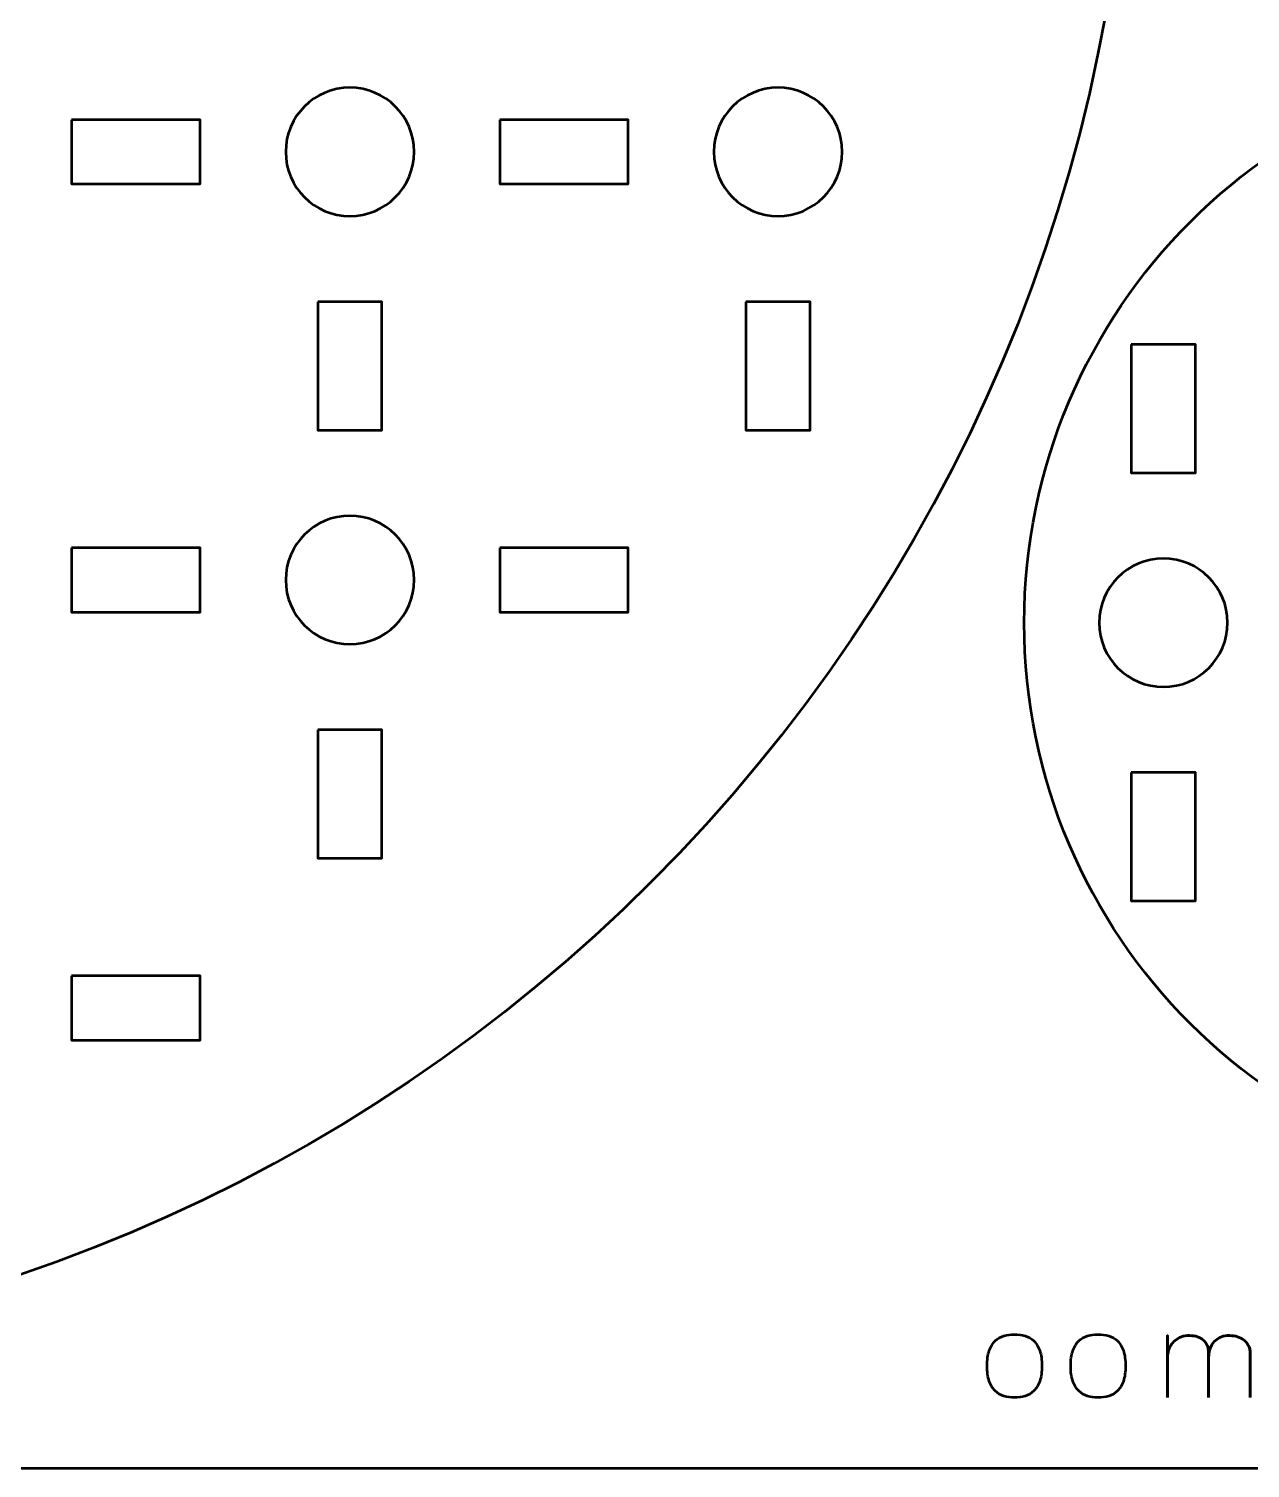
# Model space of a CAD drawing. Header units: centimetres. Extents: x -21 to 0, y -29.7 to 0.
# Drawn here: x -10.3 to -4.59, y -29.7 to -22.97 of the extents above; entities that cross this region are included whole.
import ezdxf

# ---------------------------------------------------------------- set-up
doc = ezdxf.new("R2010")
doc.units = ezdxf.units.CM
doc.header["$MEASUREMENT"] = 0
doc.layers.add('Layer 1', color=7, linetype='Continuous')

msp = doc.modelspace()

# ---------------------------------------------------------------- linework, layer by layer
at = {"layer": 'Layer 1', "color": 2, "lineweight": 53}
for centre, major_axis in [((-12.79999, -21.55003), (0, 7.65)), ((-3, -25.75), (0, 2.65))]:
    msp.add_ellipse(centre, major_axis=major_axis, ratio=1, dxfattribs=at)
at = {"layer": 'Layer 1', "color": 22, "lineweight": 53}
msp.add_open_spline([(-21.00003, -29.19995), (-21.00003, -29.19995), (-21.00003, -0.49992), (-21.00003, -0.49992), (-21.00003, -0.49992), (-21.00003, -0.22295), (-20.77694, 0.00004), (-20.49994, 0.00004), (-20.49994, 0.00004), (-20.49994, 0.00004), (-0.50008, 0.00004), (-0.50008, 0.00004), (-0.50008, 0.00004), (-0.22294, 0.00004), (0.00002, -0.22295), (0.00002, -0.49992), (0.00002, -0.49992), (0.00002, -0.49992), (0.00002, -29.19995), (0.00002, -29.19995), (0.00002, -29.19995), (0.00002, -29.47695), (-0.22294, -29.70004), (-0.50008, -29.70004), (-0.50008, -29.70004), (-0.50008, -29.70004), (-20.49994, -29.70004), (-20.49994, -29.70004), (-20.49994, -29.70004), (-20.77694, -29.70004), (-21.00003, -29.47695), (-21.00003, -29.19995)], degree=3, knots=[0, 0, 0, 0, 0.125, 0.125, 0.125, 0.125, 0.25, 0.25, 0.25, 0.25, 0.375, 0.375, 0.375, 0.375, 0.5, 0.5, 0.5, 0.5, 0.625, 0.625, 0.625, 0.625, 0.75, 0.75, 0.75, 0.75, 0.875, 0.875, 0.875, 0.875, 1, 1, 1, 1], dxfattribs=at)
at = {"layer": 'Layer 1', "lineweight": 53}
for points in [[(-8.50001, -23.54998), (-8.50001, -23.71561), (-8.63435, -23.84995), (-8.80001, -23.84995), (-8.80001, -23.84995), (-8.96564, -23.84995), (-9.10002, -23.71561), (-9.10002, -23.54998), (-9.10002, -23.54998), (-9.10002, -23.38432), (-8.96564, -23.24998), (-8.80001, -23.24998), (-8.80001, -23.24998), (-8.63435, -23.24998), (-8.50001, -23.38432), (-8.50001, -23.54998)], [(-6.50004, -23.54998), (-6.50004, -23.71561), (-6.63428, -23.84995), (-6.80005, -23.84995), (-6.80005, -23.84995), (-6.96571, -23.84995), (-7.10005, -23.71561), (-7.10005, -23.54998), (-7.10005, -23.54998), (-7.10005, -23.38432), (-6.96571, -23.24998), (-6.80005, -23.24998), (-6.80005, -23.24998), (-6.63428, -23.24998), (-6.50004, -23.38432), (-6.50004, -23.54998)], [(-10.10004, -23.40005), (-10.10004, -23.40005), (-9.50003, -23.40005), (-9.50003, -23.40005), (-9.50003, -23.40005), (-9.50003, -23.40005), (-9.50003, -23.70005), (-9.50003, -23.70005), (-9.50003, -23.70005), (-9.50003, -23.70005), (-10.10004, -23.70005), (-10.10004, -23.70005), (-10.10004, -23.70005), (-10.10004, -23.70005), (-10.10004, -23.40005), (-10.10004, -23.40005)], [(-8.09996, -23.40005), (-8.09996, -23.40005), (-7.49996, -23.40005), (-7.49996, -23.40005), (-7.49996, -23.40005), (-7.49996, -23.40005), (-7.49996, -23.70005), (-7.49996, -23.70005), (-7.49996, -23.70005), (-7.49996, -23.70005), (-8.09996, -23.70005), (-8.09996, -23.70005), (-8.09996, -23.70005), (-8.09996, -23.70005), (-8.09996, -23.40005), (-8.09996, -23.40005)], [(-8.95009, -24.25), (-8.95009, -24.25), (-8.65008, -24.25), (-8.65008, -24.25), (-8.65008, -24.25), (-8.65008, -24.25), (-8.65008, -24.85), (-8.65008, -24.85), (-8.65008, -24.85), (-8.65008, -24.85), (-8.95009, -24.85), (-8.95009, -24.85), (-8.95009, -24.85), (-8.95009, -24.85), (-8.95009, -24.25), (-8.95009, -24.25)], [(-6.94998, -24.25), (-6.94998, -24.25), (-6.64997, -24.25), (-6.64997, -24.25), (-6.64997, -24.25), (-6.64997, -24.25), (-6.64997, -24.85), (-6.64997, -24.85), (-6.64997, -24.85), (-6.64997, -24.85), (-6.94998, -24.85), (-6.94998, -24.85), (-6.94998, -24.85), (-6.94998, -24.85), (-6.94998, -24.25), (-6.94998, -24.25)], [(-5.14997, -24.44991), (-5.14997, -24.44991), (-4.84997, -24.44991), (-4.84997, -24.44991), (-4.84997, -24.44991), (-4.84997, -24.44991), (-4.84997, -25.04992), (-4.84997, -25.04992), (-4.84997, -25.04992), (-4.84997, -25.04992), (-5.14997, -25.04992), (-5.14997, -25.04992), (-5.14997, -25.04992), (-5.14997, -25.04992), (-5.14997, -24.44991), (-5.14997, -24.44991)], [(-8.50001, -25.55005), (-8.50001, -25.71568), (-8.63435, -25.85006), (-8.80001, -25.85006), (-8.80001, -25.85006), (-8.96564, -25.85006), (-9.10002, -25.71568), (-9.10002, -25.55005), (-9.10002, -25.55005), (-9.10002, -25.38428), (-8.96564, -25.25005), (-8.80001, -25.25005), (-8.80001, -25.25005), (-8.63435, -25.25005), (-8.50001, -25.38428), (-8.50001, -25.55005)], [(-10.10004, -25.39998), (-10.10004, -25.39998), (-9.50003, -25.39998), (-9.50003, -25.39998), (-9.50003, -25.39998), (-9.50003, -25.39998), (-9.50003, -25.69999), (-9.50003, -25.69999), (-9.50003, -25.69999), (-9.50003, -25.69999), (-10.10004, -25.69999), (-10.10004, -25.69999), (-10.10004, -25.69999), (-10.10004, -25.69999), (-10.10004, -25.39998), (-10.10004, -25.39998)], [(-8.09996, -25.39998), (-8.09996, -25.39998), (-7.49996, -25.39998), (-7.49996, -25.39998), (-7.49996, -25.39998), (-7.49996, -25.39998), (-7.49996, -25.69999), (-7.49996, -25.69999), (-7.49996, -25.69999), (-7.49996, -25.69999), (-8.09996, -25.69999), (-8.09996, -25.69999), (-8.09996, -25.69999), (-8.09996, -25.69999), (-8.09996, -25.39998), (-8.09996, -25.39998)], [(-4.69989, -25.74994), (-4.69989, -25.91559), (-4.83427, -26.04993), (-4.9999, -26.04993), (-4.9999, -26.04993), (-5.16567, -26.04993), (-5.2999, -25.91559), (-5.2999, -25.74994), (-5.2999, -25.74994), (-5.2999, -25.58431), (-5.16567, -25.44993), (-4.9999, -25.44993), (-4.9999, -25.44993), (-4.83427, -25.44993), (-4.69989, -25.58431), (-4.69989, -25.74994)], [(-8.95009, -26.24997), (-8.95009, -26.24997), (-8.65008, -26.24997), (-8.65008, -26.24997), (-8.65008, -26.24997), (-8.65008, -26.24997), (-8.65008, -26.84997), (-8.65008, -26.84997), (-8.65008, -26.84997), (-8.65008, -26.84997), (-8.95009, -26.84997), (-8.95009, -26.84997), (-8.95009, -26.84997), (-8.95009, -26.84997), (-8.95009, -26.24997), (-8.95009, -26.24997)], [(-5.14997, -26.44998), (-5.14997, -26.44998), (-4.84997, -26.44998), (-4.84997, -26.44998), (-4.84997, -26.44998), (-4.84997, -26.44998), (-4.84997, -27.04998), (-4.84997, -27.04998), (-4.84997, -27.04998), (-4.84997, -27.04998), (-5.14997, -27.04998), (-5.14997, -27.04998), (-5.14997, -27.04998), (-5.14997, -27.04998), (-5.14997, -26.44998), (-5.14997, -26.44998)], [(-10.10004, -27.39992), (-10.10004, -27.39992), (-9.50003, -27.39992), (-9.50003, -27.39992), (-9.50003, -27.39992), (-9.50003, -27.39992), (-9.50003, -27.69992), (-9.50003, -27.69992), (-9.50003, -27.69992), (-9.50003, -27.69992), (-10.10004, -27.69992), (-10.10004, -27.69992), (-10.10004, -27.69992), (-10.10004, -27.69992), (-10.10004, -27.39992), (-10.10004, -27.39992)]]:
    msp.add_open_spline(points, degree=3, knots=[0, 0, 0, 0, 0.25, 0.25, 0.25, 0.25, 0.5, 0.5, 0.5, 0.5, 0.75, 0.75, 0.75, 0.75, 1, 1, 1, 1], dxfattribs=at)
at = {"layer": 'Layer 1', "color": 30, "lineweight": 53}
for points, knots in [([(-5.69551, -29.36992), (-5.67773, -29.37001), (-5.66118, -29.36776), (-5.64575, -29.36296), (-5.64575, -29.36296), (-5.63032, -29.35816), (-5.61668, -29.35016), (-5.60501, -29.33897), (-5.60501, -29.33897), (-5.59325, -29.32778), (-5.58413, -29.31263), (-5.57745, -29.29344), (-5.57745, -29.29344), (-5.57087, -29.27434), (-5.56748, -29.25054), (-5.56738, -29.22204), (-5.56738, -29.22204), (-5.56748, -29.19363), (-5.57087, -29.16992), (-5.57745, -29.15092), (-5.57745, -29.15092), (-5.58413, -29.13191), (-5.59325, -29.11677), (-5.60501, -29.10557), (-5.60501, -29.10557), (-5.61668, -29.09447), (-5.63032, -29.08648), (-5.64575, -29.08168), (-5.64575, -29.08168), (-5.66118, -29.07688), (-5.67773, -29.07462), (-5.69551, -29.07472), (-5.69551, -29.07472), (-5.7131, -29.07462), (-5.72966, -29.07688), (-5.74509, -29.08168), (-5.74509, -29.08168), (-5.76052, -29.08648), (-5.77406, -29.09447), (-5.78582, -29.10557), (-5.78582, -29.10557), (-5.79758, -29.11677), (-5.8068, -29.13191), (-5.81348, -29.15092), (-5.81348, -29.15092), (-5.82016, -29.16992), (-5.82355, -29.19363), (-5.82364, -29.22204), (-5.82364, -29.22204), (-5.82355, -29.25054), (-5.82016, -29.27434), (-5.81348, -29.29344), (-5.81348, -29.29344), (-5.8068, -29.31263), (-5.79758, -29.32778), (-5.78582, -29.33897), (-5.78582, -29.33897), (-5.77406, -29.35016), (-5.76052, -29.35816), (-5.74509, -29.36296), (-5.74509, -29.36296), (-5.72966, -29.36776), (-5.7131, -29.37001), (-5.69551, -29.36992)], [0, 0, 0, 0, 0.0625, 0.0625, 0.0625, 0.0625, 0.125, 0.125, 0.125, 0.125, 0.1875, 0.1875, 0.1875, 0.1875, 0.25, 0.25, 0.25, 0.25, 0.3125, 0.3125, 0.3125, 0.3125, 0.375, 0.375, 0.375, 0.375, 0.4375, 0.4375, 0.4375, 0.4375, 0.5, 0.5, 0.5, 0.5, 0.5625, 0.5625, 0.5625, 0.5625, 0.625, 0.625, 0.625, 0.625, 0.6875, 0.6875, 0.6875, 0.6875, 0.75, 0.75, 0.75, 0.75, 0.8125, 0.8125, 0.8125, 0.8125, 0.875, 0.875, 0.875, 0.875, 0.9375, 0.9375, 0.9375, 0.9375, 1, 1, 1, 1]), ([(-5.69551, -29.36992), (-5.67773, -29.37001), (-5.66118, -29.36776), (-5.64575, -29.36296), (-5.64575, -29.36296), (-5.63032, -29.35816), (-5.61668, -29.35016), (-5.60501, -29.33897), (-5.60501, -29.33897), (-5.59325, -29.32778), (-5.58413, -29.31263), (-5.57745, -29.29344), (-5.57745, -29.29344), (-5.57087, -29.27434), (-5.56748, -29.25054), (-5.56738, -29.22204), (-5.56738, -29.22204), (-5.56748, -29.19363), (-5.57087, -29.16992), (-5.57745, -29.15092), (-5.57745, -29.15092), (-5.58413, -29.13191), (-5.59325, -29.11677), (-5.60501, -29.10557), (-5.60501, -29.10557), (-5.61668, -29.09447), (-5.63032, -29.08648), (-5.64575, -29.08168), (-5.64575, -29.08168), (-5.66118, -29.07688), (-5.67773, -29.07462), (-5.69551, -29.07472), (-5.69551, -29.07472), (-5.7131, -29.07462), (-5.72966, -29.07688), (-5.74509, -29.08168), (-5.74509, -29.08168), (-5.76052, -29.08648), (-5.77406, -29.09447), (-5.78582, -29.10557), (-5.78582, -29.10557), (-5.79758, -29.11677), (-5.8068, -29.13191), (-5.81348, -29.15092), (-5.81348, -29.15092), (-5.82016, -29.16992), (-5.82355, -29.19363), (-5.82364, -29.22204), (-5.82364, -29.22204), (-5.82355, -29.25054), (-5.82016, -29.27434), (-5.81348, -29.29344), (-5.81348, -29.29344), (-5.8068, -29.31263), (-5.79758, -29.32778), (-5.78582, -29.33897), (-5.78582, -29.33897), (-5.77406, -29.35016), (-5.76052, -29.35816), (-5.74509, -29.36296), (-5.74509, -29.36296), (-5.72966, -29.36776), (-5.7131, -29.37001), (-5.69551, -29.36992)], [0, 0, 0, 0, 0.0625, 0.0625, 0.0625, 0.0625, 0.125, 0.125, 0.125, 0.125, 0.1875, 0.1875, 0.1875, 0.1875, 0.25, 0.25, 0.25, 0.25, 0.3125, 0.3125, 0.3125, 0.3125, 0.375, 0.375, 0.375, 0.375, 0.4375, 0.4375, 0.4375, 0.4375, 0.5, 0.5, 0.5, 0.5, 0.5625, 0.5625, 0.5625, 0.5625, 0.625, 0.625, 0.625, 0.625, 0.6875, 0.6875, 0.6875, 0.6875, 0.75, 0.75, 0.75, 0.75, 0.8125, 0.8125, 0.8125, 0.8125, 0.875, 0.875, 0.875, 0.875, 0.9375, 0.9375, 0.9375, 0.9375, 1, 1, 1, 1]), ([(-5.30492, -29.36992), (-5.28714, -29.37001), (-5.27059, -29.36776), (-5.25516, -29.36296), (-5.25516, -29.36296), (-5.23973, -29.35816), (-5.22609, -29.35016), (-5.21442, -29.33897), (-5.21442, -29.33897), (-5.20266, -29.32778), (-5.19354, -29.31263), (-5.18686, -29.29344), (-5.18686, -29.29344), (-5.18028, -29.27434), (-5.17689, -29.25054), (-5.17679, -29.22204), (-5.17679, -29.22204), (-5.17689, -29.19363), (-5.18028, -29.16992), (-5.18686, -29.15092), (-5.18686, -29.15092), (-5.19354, -29.13191), (-5.20266, -29.11677), (-5.21442, -29.10557), (-5.21442, -29.10557), (-5.22609, -29.09447), (-5.23973, -29.08648), (-5.25516, -29.08168), (-5.25516, -29.08168), (-5.27059, -29.07688), (-5.28714, -29.07462), (-5.30492, -29.07472), (-5.30492, -29.07472), (-5.32251, -29.07462), (-5.33907, -29.07688), (-5.3545, -29.08168), (-5.3545, -29.08168), (-5.36993, -29.08648), (-5.38347, -29.09447), (-5.39523, -29.10557), (-5.39523, -29.10557), (-5.40699, -29.11677), (-5.41621, -29.13191), (-5.42289, -29.15092), (-5.42289, -29.15092), (-5.42957, -29.16992), (-5.43296, -29.19363), (-5.43305, -29.22204), (-5.43305, -29.22204), (-5.43296, -29.25054), (-5.42957, -29.27434), (-5.42289, -29.29344), (-5.42289, -29.29344), (-5.41621, -29.31263), (-5.40699, -29.32778), (-5.39523, -29.33897), (-5.39523, -29.33897), (-5.38347, -29.35016), (-5.36993, -29.35816), (-5.3545, -29.36296), (-5.3545, -29.36296), (-5.33907, -29.36776), (-5.32251, -29.37001), (-5.30492, -29.36992)], [0, 0, 0, 0, 0.0625, 0.0625, 0.0625, 0.0625, 0.125, 0.125, 0.125, 0.125, 0.1875, 0.1875, 0.1875, 0.1875, 0.25, 0.25, 0.25, 0.25, 0.3125, 0.3125, 0.3125, 0.3125, 0.375, 0.375, 0.375, 0.375, 0.4375, 0.4375, 0.4375, 0.4375, 0.5, 0.5, 0.5, 0.5, 0.5625, 0.5625, 0.5625, 0.5625, 0.625, 0.625, 0.625, 0.625, 0.6875, 0.6875, 0.6875, 0.6875, 0.75, 0.75, 0.75, 0.75, 0.8125, 0.8125, 0.8125, 0.8125, 0.875, 0.875, 0.875, 0.875, 0.9375, 0.9375, 0.9375, 0.9375, 1, 1, 1, 1]), ([(-5.30492, -29.36992), (-5.28714, -29.37001), (-5.27059, -29.36776), (-5.25516, -29.36296), (-5.25516, -29.36296), (-5.23973, -29.35816), (-5.22609, -29.35016), (-5.21442, -29.33897), (-5.21442, -29.33897), (-5.20266, -29.32778), (-5.19354, -29.31263), (-5.18686, -29.29344), (-5.18686, -29.29344), (-5.18028, -29.27434), (-5.17689, -29.25054), (-5.17679, -29.22204), (-5.17679, -29.22204), (-5.17689, -29.19363), (-5.18028, -29.16992), (-5.18686, -29.15092), (-5.18686, -29.15092), (-5.19354, -29.13191), (-5.20266, -29.11677), (-5.21442, -29.10557), (-5.21442, -29.10557), (-5.22609, -29.09447), (-5.23973, -29.08648), (-5.25516, -29.08168), (-5.25516, -29.08168), (-5.27059, -29.07688), (-5.28714, -29.07462), (-5.30492, -29.07472), (-5.30492, -29.07472), (-5.32251, -29.07462), (-5.33907, -29.07688), (-5.3545, -29.08168), (-5.3545, -29.08168), (-5.36993, -29.08648), (-5.38347, -29.09447), (-5.39523, -29.10557), (-5.39523, -29.10557), (-5.40699, -29.11677), (-5.41621, -29.13191), (-5.42289, -29.15092), (-5.42289, -29.15092), (-5.42957, -29.16992), (-5.43296, -29.19363), (-5.43305, -29.22204), (-5.43305, -29.22204), (-5.43296, -29.25054), (-5.42957, -29.27434), (-5.42289, -29.29344), (-5.42289, -29.29344), (-5.41621, -29.31263), (-5.40699, -29.32778), (-5.39523, -29.33897), (-5.39523, -29.33897), (-5.38347, -29.35016), (-5.36993, -29.35816), (-5.3545, -29.36296), (-5.3545, -29.36296), (-5.33907, -29.36776), (-5.32251, -29.37001), (-5.30492, -29.36992)], [0, 0, 0, 0, 0.0625, 0.0625, 0.0625, 0.0625, 0.125, 0.125, 0.125, 0.125, 0.1875, 0.1875, 0.1875, 0.1875, 0.25, 0.25, 0.25, 0.25, 0.3125, 0.3125, 0.3125, 0.3125, 0.375, 0.375, 0.375, 0.375, 0.4375, 0.4375, 0.4375, 0.4375, 0.5, 0.5, 0.5, 0.5, 0.5625, 0.5625, 0.5625, 0.5625, 0.625, 0.625, 0.625, 0.625, 0.6875, 0.6875, 0.6875, 0.6875, 0.75, 0.75, 0.75, 0.75, 0.8125, 0.8125, 0.8125, 0.8125, 0.875, 0.875, 0.875, 0.875, 0.9375, 0.9375, 0.9375, 0.9375, 1, 1, 1, 1]), ([(-4.78903, -29.36992), (-4.78903, -29.36983), (-4.78903, -29.3671), (-4.78903, -29.36174), (-4.78903, -29.36174), (-4.78903, -29.35647), (-4.78903, -29.34922), (-4.78903, -29.3401), (-4.78903, -29.3401), (-4.78903, -29.33088), (-4.78903, -29.32053), (-4.78903, -29.30887), (-4.78903, -29.30887), (-4.78903, -29.2973), (-4.78903, -29.28516), (-4.78903, -29.27237), (-4.78903, -29.27237), (-4.78903, -29.25967), (-4.78903, -29.24715), (-4.78903, -29.23474), (-4.78903, -29.23474), (-4.78903, -29.22232), (-4.78903, -29.21065), (-4.78903, -29.19993), (-4.78903, -29.19993), (-4.78903, -29.18911), (-4.78903, -29.17989), (-4.78903, -29.17208), (-4.78903, -29.17208), (-4.78903, -29.16437), (-4.78903, -29.15882), (-4.78903, -29.15543), (-4.78903, -29.15543), (-4.78893, -29.15016), (-4.78978, -29.14424), (-4.79138, -29.13775), (-4.79138, -29.13775), (-4.79298, -29.13116), (-4.79571, -29.12458), (-4.79956, -29.11799), (-4.79956, -29.11799), (-4.80342, -29.11131), (-4.80878, -29.1052), (-4.81546, -29.09955), (-4.81546, -29.09955), (-4.82223, -29.09391), (-4.8307, -29.08939), (-4.84086, -29.08591), (-4.84086, -29.08591), (-4.85112, -29.08243), (-4.86334, -29.08055), (-4.87764, -29.08036), (-4.87764, -29.08036), (-4.89194, -29.08036), (-4.90474, -29.08234), (-4.91593, -29.08629), (-4.91593, -29.08629), (-4.92722, -29.09033), (-4.93691, -29.09588), (-4.94519, -29.10294), (-4.94519, -29.10294), (-4.95337, -29.11), (-4.96024, -29.11809), (-4.9656, -29.1273), (-4.9656, -29.1273), (-4.97096, -29.13643), (-4.97492, -29.14612), (-4.97755, -29.15647), (-4.97755, -29.15647), (-4.98018, -29.16672), (-4.9815, -29.17716), (-4.9815, -29.18761), (-4.9815, -29.18761), (-4.9815, -29.17716), (-4.98018, -29.16672), (-4.97755, -29.15647), (-4.97755, -29.15647), (-4.97492, -29.14612), (-4.97096, -29.13643), (-4.9656, -29.1273), (-4.9656, -29.1273), (-4.96024, -29.11809), (-4.95337, -29.11), (-4.94519, -29.10294), (-4.94519, -29.10294), (-4.93691, -29.09588), (-4.92722, -29.09033), (-4.91593, -29.08629), (-4.91593, -29.08629), (-4.90474, -29.08234), (-4.89194, -29.08036), (-4.87764, -29.08036), (-4.87764, -29.08036), (-4.86334, -29.08055), (-4.85112, -29.08243), (-4.84086, -29.08591), (-4.84086, -29.08591), (-4.8307, -29.08939), (-4.82223, -29.09391), (-4.81546, -29.09955), (-4.81546, -29.09955), (-4.80878, -29.1052), (-4.80342, -29.11131), (-4.79956, -29.11799), (-4.79956, -29.11799), (-4.79571, -29.12458), (-4.79298, -29.13116), (-4.79138, -29.13775), (-4.79138, -29.13775), (-4.78978, -29.14424), (-4.78893, -29.15016), (-4.78903, -29.15543), (-4.78903, -29.15543), (-4.78903, -29.15882), (-4.78903, -29.16437), (-4.78903, -29.17208), (-4.78903, -29.17208), (-4.78903, -29.17989), (-4.78903, -29.18911), (-4.78903, -29.19993), (-4.78903, -29.19993), (-4.78903, -29.21065), (-4.78903, -29.22232), (-4.78903, -29.23474), (-4.78903, -29.23474), (-4.78903, -29.24715), (-4.78903, -29.25967), (-4.78903, -29.27237), (-4.78903, -29.27237), (-4.78903, -29.28516), (-4.78903, -29.2973), (-4.78903, -29.30887), (-4.78903, -29.30887), (-4.78903, -29.32053), (-4.78903, -29.33088), (-4.78903, -29.3401), (-4.78903, -29.3401), (-4.78903, -29.34922), (-4.78903, -29.35647), (-4.78903, -29.36174), (-4.78903, -29.36174), (-4.78903, -29.3671), (-4.78903, -29.36983), (-4.78903, -29.36992)], [0, 0, 0, 0, 0.0277778, 0.0277778, 0.0277778, 0.0277778, 0.0555556, 0.0555556, 0.0555556, 0.0555556, 0.0833333, 0.0833333, 0.0833333, 0.0833333, 0.1111111, 0.1111111, 0.1111111, 0.1111111, 0.1388889, 0.1388889, 0.1388889, 0.1388889, 0.1666667, 0.1666667, 0.1666667, 0.1666667, 0.1944444, 0.1944444, 0.1944444, 0.1944444, 0.2222222, 0.2222222, 0.2222222, 0.2222222, 0.25, 0.25, 0.25, 0.25, 0.2777778, 0.2777778, 0.2777778, 0.2777778, 0.3055556, 0.3055556, 0.3055556, 0.3055556, 0.3333333, 0.3333333, 0.3333333, 0.3333333, 0.3611111, 0.3611111, 0.3611111, 0.3611111, 0.3888889, 0.3888889, 0.3888889, 0.3888889, 0.4166667, 0.4166667, 0.4166667, 0.4166667, 0.4444444, 0.4444444, 0.4444444, 0.4444444, 0.4722222, 0.4722222, 0.4722222, 0.4722222, 0.5, 0.5, 0.5, 0.5, 0.5277778, 0.5277778, 0.5277778, 0.5277778, 0.5555556, 0.5555556, 0.5555556, 0.5555556, 0.5833333, 0.5833333, 0.5833333, 0.5833333, 0.6111111, 0.6111111, 0.6111111, 0.6111111, 0.6388889, 0.6388889, 0.6388889, 0.6388889, 0.6666667, 0.6666667, 0.6666667, 0.6666667, 0.6944444, 0.6944444, 0.6944444, 0.6944444, 0.7222222, 0.7222222, 0.7222222, 0.7222222, 0.75, 0.75, 0.75, 0.75, 0.7777778, 0.7777778, 0.7777778, 0.7777778, 0.8055556, 0.8055556, 0.8055556, 0.8055556, 0.8333333, 0.8333333, 0.8333333, 0.8333333, 0.8611111, 0.8611111, 0.8611111, 0.8611111, 0.8888889, 0.8888889, 0.8888889, 0.8888889, 0.9166667, 0.9166667, 0.9166667, 0.9166667, 0.9444444, 0.9444444, 0.9444444, 0.9444444, 0.9722222, 0.9722222, 0.9722222, 0.9722222, 1, 1, 1, 1]), ([(-4.9815, -29.36992), (-4.9815, -29.36992), (-4.9815, -29.08036), (-4.9815, -29.08036), (-4.9815, -29.08036), (-4.9815, -29.08036), (-4.9815, -29.36992), (-4.9815, -29.36992)], [0, 0, 0, 0, 0.5, 0.5, 0.5, 0.5, 1, 1, 1, 1]), ([(-4.59486, -29.36992), (-4.59486, -29.36983), (-4.59486, -29.3671), (-4.59486, -29.36174), (-4.59486, -29.36174), (-4.59486, -29.35647), (-4.59486, -29.34922), (-4.59486, -29.3401), (-4.59486, -29.3401), (-4.59486, -29.33088), (-4.59486, -29.32053), (-4.59486, -29.30887), (-4.59486, -29.30887), (-4.59486, -29.2973), (-4.59486, -29.28516), (-4.59486, -29.27237), (-4.59486, -29.27237), (-4.59486, -29.25967), (-4.59486, -29.24715), (-4.59486, -29.23474), (-4.59486, -29.23474), (-4.59486, -29.22232), (-4.59486, -29.21065), (-4.59486, -29.19993), (-4.59486, -29.19993), (-4.59486, -29.18911), (-4.59486, -29.17989), (-4.59486, -29.17208), (-4.59486, -29.17208), (-4.59486, -29.16437), (-4.59486, -29.15882), (-4.59486, -29.15543), (-4.59486, -29.15543), (-4.59486, -29.15016), (-4.59589, -29.14424), (-4.59806, -29.13775), (-4.59806, -29.13775), (-4.60013, -29.13116), (-4.60351, -29.12458), (-4.60822, -29.11799), (-4.60822, -29.11799), (-4.61283, -29.11131), (-4.61894, -29.1052), (-4.62647, -29.09955), (-4.62647, -29.09955), (-4.63399, -29.09391), (-4.64312, -29.08939), (-4.65384, -29.08591), (-4.65384, -29.08591), (-4.66457, -29.08243), (-4.67708, -29.08055), (-4.69138, -29.08036), (-4.69138, -29.08036), (-4.70568, -29.08036), (-4.71828, -29.08234), (-4.7291, -29.08629), (-4.7291, -29.08629), (-4.73983, -29.09033), (-4.74905, -29.09588), (-4.75676, -29.10294), (-4.75676, -29.10294), (-4.76438, -29.11), (-4.77049, -29.11809), (-4.77529, -29.1273), (-4.77529, -29.1273), (-4.78009, -29.13643), (-4.78357, -29.14612), (-4.78573, -29.15647), (-4.78573, -29.15647), (-4.78799, -29.16672), (-4.78903, -29.17716), (-4.78903, -29.18761), (-4.78903, -29.18761), (-4.78903, -29.17716), (-4.78799, -29.16672), (-4.78573, -29.15647), (-4.78573, -29.15647), (-4.78357, -29.14612), (-4.78009, -29.13643), (-4.77529, -29.1273), (-4.77529, -29.1273), (-4.77049, -29.11809), (-4.76438, -29.11), (-4.75676, -29.10294), (-4.75676, -29.10294), (-4.74905, -29.09588), (-4.73983, -29.09033), (-4.7291, -29.08629), (-4.7291, -29.08629), (-4.71828, -29.08234), (-4.70568, -29.08036), (-4.69138, -29.08036), (-4.69138, -29.08036), (-4.67708, -29.08055), (-4.66457, -29.08243), (-4.65384, -29.08591), (-4.65384, -29.08591), (-4.64312, -29.08939), (-4.63399, -29.09391), (-4.62647, -29.09955), (-4.62647, -29.09955), (-4.61894, -29.1052), (-4.61283, -29.11131), (-4.60822, -29.11799), (-4.60822, -29.11799), (-4.60351, -29.12458), (-4.60013, -29.13116), (-4.59806, -29.13775), (-4.59806, -29.13775), (-4.59589, -29.14424), (-4.59486, -29.15016), (-4.59486, -29.15543), (-4.59486, -29.15543), (-4.59486, -29.15882), (-4.59486, -29.16437), (-4.59486, -29.17208), (-4.59486, -29.17208), (-4.59486, -29.17989), (-4.59486, -29.18911), (-4.59486, -29.19993), (-4.59486, -29.19993), (-4.59486, -29.21065), (-4.59486, -29.22232), (-4.59486, -29.23474), (-4.59486, -29.23474), (-4.59486, -29.24715), (-4.59486, -29.25967), (-4.59486, -29.27237), (-4.59486, -29.27237), (-4.59486, -29.28516), (-4.59486, -29.2973), (-4.59486, -29.30887), (-4.59486, -29.30887), (-4.59486, -29.32053), (-4.59486, -29.33088), (-4.59486, -29.3401), (-4.59486, -29.3401), (-4.59486, -29.34922), (-4.59486, -29.35647), (-4.59486, -29.36174), (-4.59486, -29.36174), (-4.59486, -29.3671), (-4.59486, -29.36983), (-4.59486, -29.36992)], [0, 0, 0, 0, 0.0277778, 0.0277778, 0.0277778, 0.0277778, 0.0555556, 0.0555556, 0.0555556, 0.0555556, 0.0833333, 0.0833333, 0.0833333, 0.0833333, 0.1111111, 0.1111111, 0.1111111, 0.1111111, 0.1388889, 0.1388889, 0.1388889, 0.1388889, 0.1666667, 0.1666667, 0.1666667, 0.1666667, 0.1944444, 0.1944444, 0.1944444, 0.1944444, 0.2222222, 0.2222222, 0.2222222, 0.2222222, 0.25, 0.25, 0.25, 0.25, 0.2777778, 0.2777778, 0.2777778, 0.2777778, 0.3055556, 0.3055556, 0.3055556, 0.3055556, 0.3333333, 0.3333333, 0.3333333, 0.3333333, 0.3611111, 0.3611111, 0.3611111, 0.3611111, 0.3888889, 0.3888889, 0.3888889, 0.3888889, 0.4166667, 0.4166667, 0.4166667, 0.4166667, 0.4444444, 0.4444444, 0.4444444, 0.4444444, 0.4722222, 0.4722222, 0.4722222, 0.4722222, 0.5, 0.5, 0.5, 0.5, 0.5277778, 0.5277778, 0.5277778, 0.5277778, 0.5555556, 0.5555556, 0.5555556, 0.5555556, 0.5833333, 0.5833333, 0.5833333, 0.5833333, 0.6111111, 0.6111111, 0.6111111, 0.6111111, 0.6388889, 0.6388889, 0.6388889, 0.6388889, 0.6666667, 0.6666667, 0.6666667, 0.6666667, 0.6944444, 0.6944444, 0.6944444, 0.6944444, 0.7222222, 0.7222222, 0.7222222, 0.7222222, 0.75, 0.75, 0.75, 0.75, 0.7777778, 0.7777778, 0.7777778, 0.7777778, 0.8055556, 0.8055556, 0.8055556, 0.8055556, 0.8333333, 0.8333333, 0.8333333, 0.8333333, 0.8611111, 0.8611111, 0.8611111, 0.8611111, 0.8888889, 0.8888889, 0.8888889, 0.8888889, 0.9166667, 0.9166667, 0.9166667, 0.9166667, 0.9444444, 0.9444444, 0.9444444, 0.9444444, 0.9722222, 0.9722222, 0.9722222, 0.9722222, 1, 1, 1, 1])]:
    msp.add_open_spline(points, degree=3, knots=knots, dxfattribs=at)

doc.saveas('drawing.dxf')
